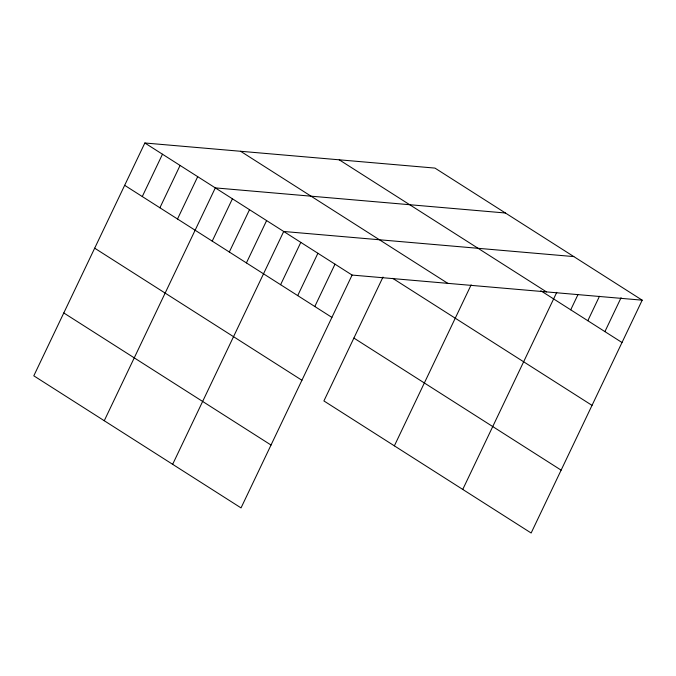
<?xml version="1.0" encoding="UTF-8"?>
<svg xmlns="http://www.w3.org/2000/svg" width="676" height="676" viewBox="0 0 676 676"><rect width="100%" height="100%" fill="white"/><g stroke="black" fill="none" stroke-linecap="round" stroke-linejoin="round"><path stroke-width="1.01" d="M642.2 300.178L434.964 168.096L144.858 142.991L33.8 375.822L241.036 507.904L352.095 275.064L642.2 300.178L531.142 533.009L323.905 400.936L382.996 277.05M142.281 196.547L162.477 154.213M159.899 207.777L180.086 165.443M177.509 218.999L197.705 176.664M104.256 420.734L215.314 187.894L505.428 212.999M212.222 241.121L232.417 198.795M229.316 252.021L249.512 209.687M246.419 262.913L266.606 220.587M172.65 464.319L283.709 231.479L573.814 256.593M280.608 284.714L300.803 242.38M297.71 295.606L317.897 253.272M314.805 306.507L335 264.172M394.37 445.839L471.147 284.866M462.756 489.424L556.762 292.336M570.721 309.819L577.895 294.77M587.816 320.711L599.477 296.257M604.91 331.612L621.067 297.744M339.225 159.806L546.462 291.888M540.8 290.748L622.005 342.512M240.597 151.272L447.825 283.354M392.714 278.343L592.024 405.372M144.858 142.991L352.095 275.064M124.663 185.317L331.899 317.399M353.894 338.068L561.131 470.15M94.682 248.185L301.918 380.267M63.789 312.954L271.025 445.036"/></g></svg>
